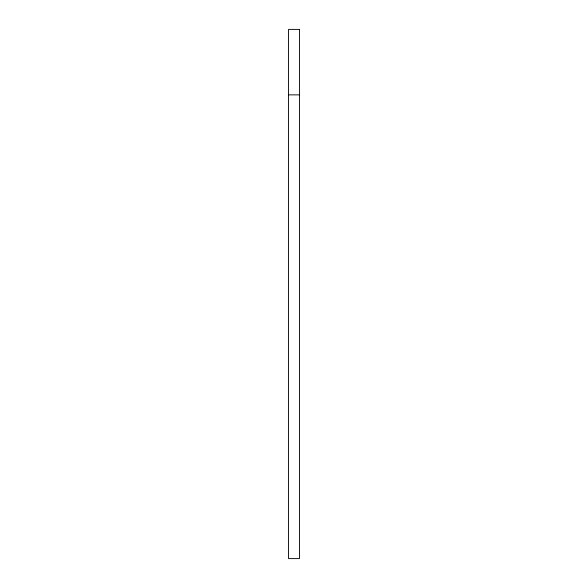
<?xml version="1.0" encoding="UTF-8"?>
<svg xmlns="http://www.w3.org/2000/svg" width="588" height="588" viewBox="0 0 588 588"><rect width="100%" height="100%" fill="white"/><g stroke="black" fill="none" stroke-linecap="round" stroke-linejoin="round"><path stroke-width="0.88" d="M288.546 94.866L299.454 94.866M299.454 29.4L288.546 29.4L288.546 558.6L299.454 558.6L299.454 29.4"/></g></svg>
